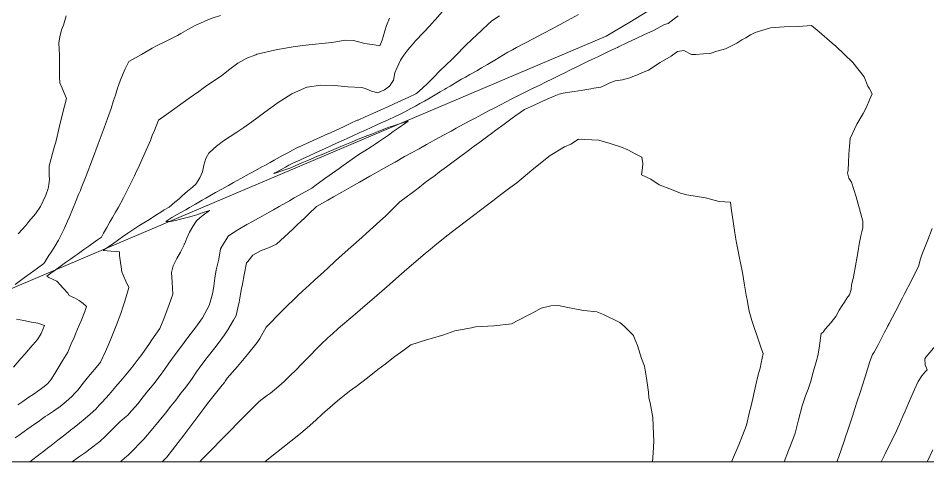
# Model space of a CAD drawing. Header units: inches. Extents: x 11351264 to 11356330, y 6702313 to 6706468.
# Drawn here: x 11352293.8 to 11352749, y 6702313.2 to 6702535 of the extents above; entities that cross this region are included whole.
import ezdxf

# ---------------------------------------------------------------- set-up
doc = ezdxf.new("R2010")
doc.units = ezdxf.units.IN
doc.header["$MEASUREMENT"] = 0
doc.layers.add('Shumate_Contours_clip1', color=7, linetype='Continuous', lineweight=0)
doc.layers.add('Shumate_Parcels_clip1', color=7, linetype='Continuous', lineweight=0)

msp = doc.modelspace()

# ---------------------------------------------------------------- linework, layer by layer
at = {"layer": 'Shumate_Contours_clip1'}
for points, elevation in [([(11352395.08, 6702536.47), (11352390.82, 6702535.02), (11352388.77, 6702534.23), (11352384.97, 6702532.62), (11352382.65, 6702531.53), (11352378.7, 6702529.41), (11352375.25, 6702527.43), (11352373.5, 6702526.42), (11352369.17, 6702524.24), (11352367.28, 6702523.24), (11352363.36, 6702521.31), (11352360.82, 6702519.98), (11352355.53, 6702516.95), (11352349.11, 6702513.41), (11352347.33, 6702509.68), (11352345.01, 6702504.29), (11352344.05, 6702501.41), (11352343.59, 6702500), (11352342.46, 6702496.59), (11352341.55, 6702493.89), (11352340.31, 6702489.9), (11352338.52, 6702484.85), (11352336.88, 6702480.29), (11352333.84, 6702472.26), (11352330.99, 6702464.5), (11352327.75, 6702456.23), (11352325.41, 6702450.02), (11352324.96, 6702448.92), (11352324.05, 6702446.92), (11352322.45, 6702443.02), (11352319.42, 6702435.64), (11352318.54, 6702433.47), (11352316.81, 6702429.63), (11352314.01, 6702423.97), (11352312.31, 6702421.24), (11352310.59, 6702418.53), (11352308.87, 6702415.84), (11352307.26, 6702413.32), (11352306.95, 6702412.9), (11352306.66, 6702412.37), (11352303.4, 6702410.01), (11352301.6, 6702408.7), (11352299.73, 6702407.35), (11352296.94, 6702405.34), (11352294.32, 6702403.44), (11352292.26, 6702401.94)], 1406), ([(11352506.08, 6702538.22), (11352502.64, 6702534.32), (11352500.54, 6702532), (11352500, 6702531.43), (11352496.61, 6702527.88), (11352492.68, 6702523.71), (11352490.96, 6702521.68), (11352488.83, 6702519.15), (11352486.82, 6702516.49), (11352485.13, 6702514.02), (11352483.56, 6702510.44), (11352482.38, 6702507.66), (11352481.57, 6702504.13), (11352479.71, 6702500.99), (11352478.36, 6702500), (11352477.18, 6702499.14), (11352473.75, 6702497.78), (11352470.64, 6702498.54), (11352468.26, 6702499.63), (11352467.03, 6702500), (11352465.62, 6702500.42), (11352458.84, 6702500.79), (11352452.08, 6702501.38), (11352445.27, 6702501.53), (11352438.36, 6702500.51), (11352438.34, 6702500.5), (11352438.32, 6702500.49), (11352438.26, 6702500.47), (11352437.18, 6702500), (11352430.79, 6702497.24), (11352427.1, 6702494.95), (11352423.88, 6702492.92), (11352422.09, 6702491.6), (11352417.32, 6702488.05), (11352413.27, 6702485.02), (11352410.78, 6702483.14), (11352406.7, 6702480.35), (11352403.29, 6702478.05), (11352399.91, 6702475.91), (11352396.52, 6702473.73), (11352393.01, 6702471.05), (11352389.53, 6702467.84), (11352389.22, 6702467.55), (11352389.18, 6702467.49), (11352387.67, 6702464.81), (11352386.76, 6702461.56), (11352386.05, 6702458.15), (11352384.8, 6702455.16), (11352382.78, 6702452), (11352381, 6702450.6), (11352378.58, 6702448.51), (11352375.9, 6702446.29), (11352374.35, 6702444.78), (11352372.23, 6702443.09), (11352369.29, 6702440.61), (11352366.87, 6702439.14), (11352366.4, 6702438.84), (11352365.69, 6702438.38), (11352362.21, 6702436.17), (11352359.45, 6702434.44), (11352356.73, 6702432.78), (11352354.26, 6702431.21), (11352351.67, 6702429.57), (11352348.67, 6702427.5), (11352346.09, 6702425.69), (11352344.16, 6702424.33), (11352340.96, 6702422.05), (11352338.21, 6702420.13), (11352336.38, 6702418.86), (11352338.4, 6702418.71), (11352340.42, 6702418.57), (11352343, 6702418.38), (11352344.47, 6702418.28), (11352344.59, 6702416.42), (11352345.05, 6702412.82), (11352345.37, 6702410.72), (11352345.76, 6702408.25), (11352346.55, 6702406.18), (11352347.62, 6702403.58), (11352349.24, 6702400.36), (11352348.21, 6702396.87), (11352347.09, 6702393.06), (11352346.4, 6702390.99), (11352345.13, 6702387.29), (11352343.03, 6702381.75), (11352340.33, 6702374.98), (11352339.17, 6702372.25), (11352337.51, 6702368.42), (11352334.98, 6702363), (11352332.2, 6702359.58), (11352329.91, 6702356.88), (11352327.71, 6702354.15), (11352326.37, 6702352.45), (11352323.62, 6702349.1), (11352322.22, 6702347.6), (11352320.61, 6702345.88), (11352317.88, 6702343.4), (11352315.74, 6702341.65), (11352313.95, 6702340.28), (11352313.82, 6702340.19), (11352311.49, 6702338.59), (11352308.43, 6702336.6), (11352307.32, 6702335.82), (11352305.91, 6702334.78), (11352303.74, 6702333.26), (11352302.01, 6702332.07), (11352300.29, 6702330.87), (11352298.15, 6702329.32), (11352294.24, 6702326.53), (11352292.27, 6702325.15)], 1402), ([(11352479.66, 6702535.11), (11352478.08, 6702531.33), (11352477.32, 6702528.77), (11352476.52, 6702525.71), (11352475.89, 6702524.03), (11352474.85, 6702521.24), (11352470.9, 6702521.89), (11352467.09, 6702522.47), (11352464.24, 6702523.25), (11352461.58, 6702523.89), (11352457.57, 6702524.03), (11352450.82, 6702522.82), (11352447.39, 6702522.61), (11352440.99, 6702521.96), (11352436.04, 6702521.41), (11352431.39, 6702520.75), (11352424.52, 6702519.58), (11352422.08, 6702519.08), (11352414.07, 6702517.16), (11352413.27, 6702516.99), (11352412.76, 6702516.77), (11352408.31, 6702514.98), (11352403.81, 6702512.61), (11352399.78, 6702509.52), (11352395.81, 6702506.36), (11352387.52, 6702500.86), (11352386.33, 6702500), (11352384.19, 6702498.45), (11352379.4, 6702495.12), (11352373.37, 6702490.64), (11352371.53, 6702489.37), (11352368.06, 6702486.94), (11352364.09, 6702484.09), (11352362.04, 6702478.84), (11352360.92, 6702476.3), (11352359.98, 6702473.93), (11352357.85, 6702469.05), (11352355.66, 6702464.2), (11352353.61, 6702459.77), (11352353.07, 6702458.55), (11352352.02, 6702456.25), (11352350.85, 6702453.84), (11352348.92, 6702449.86), (11352347.56, 6702447.26), (11352346.52, 6702445.2), (11352344.03, 6702440.58), (11352342.49, 6702438.12), (11352340.94, 6702435.35), (11352339.52, 6702432.83), (11352338.19, 6702430.45), (11352336.57, 6702427.49), (11352335.54, 6702425.59), (11352333.58, 6702424.19), (11352330.54, 6702422.03), (11352329.13, 6702421.04), (11352326.74, 6702419.37), (11352323.29, 6702416.89), (11352322.3, 6702416.18), (11352320.06, 6702414.6), (11352317.51, 6702412.79), (11352314.81, 6702410.85), (11352312.31, 6702409.03), (11352310.23, 6702407.51), (11352309.56, 6702407.01), (11352308.22, 6702406.03), (11352309.11, 6702405.38), (11352311.25, 6702404.35), (11352313.15, 6702403.62), (11352315.02, 6702401.6), (11352316.39, 6702400.06), (11352318.6, 6702397.52), (11352319.38, 6702396.36), (11352321.94, 6702395.15), (11352324.3, 6702393.9), (11352326.27, 6702392.37), (11352328.08, 6702390.83), (11352327.1, 6702388.36), (11352325.25, 6702383.7), (11352324.37, 6702381.57), (11352322.66, 6702377.53), (11352321.78, 6702375.4), (11352320.39, 6702372.18), (11352318.6, 6702368), (11352316.11, 6702363.97), (11352313.68, 6702359.9), (11352312.11, 6702357.3), (11352310.18, 6702354.12), (11352308.56, 6702352.23), (11352307.83, 6702351.63), (11352306.85, 6702350.9), (11352305.45, 6702349.86), (11352303.71, 6702348.6), (11352301.79, 6702347.27), (11352298.71, 6702345.15), (11352296.08, 6702343.39), (11352293.66, 6702341.72)], 1404), ([(11352317.76, 6702536.17), (11352316.53, 6702531.51), (11352315.49, 6702529.25), (11352314.68, 6702525.69), (11352314.16, 6702522.63), (11352314.5, 6702516.48), (11352314.49, 6702513.34), (11352314.48, 6702510.22), (11352314.51, 6702505.75), (11352314.6, 6702502.72), (11352315.75, 6702500), (11352317.93, 6702494.88), (11352316.95, 6702491.03), (11352316.17, 6702487.82), (11352314.48, 6702481.03), (11352312.57, 6702473.05), (11352312.05, 6702470.99), (11352309.35, 6702461.18), (11352309.34, 6702458.94), (11352309.25, 6702456.56), (11352309.41, 6702454.36), (11352309.19, 6702451.91), (11352308.83, 6702449.81), (11352307.66, 6702446.62), (11352304.93, 6702440.85), (11352302.52, 6702437.25), (11352299.22, 6702433.34), (11352297.58, 6702431.4), (11352293.76, 6702427.28)], 1408), ([(11352534.65, 6702536.22), (11352530.79, 6702533.7), (11352528.89, 6702531.92), (11352526.01, 6702529.28), (11352523.03, 6702526.45), (11352521.27, 6702524.81), (11352517.17, 6702520.92), (11352513.15, 6702516.71), (11352510.7, 6702514.28), (11352508.25, 6702511.86), (11352504.73, 6702508.54), (11352501.95, 6702505.74), (11352500.28, 6702504.03), (11352500, 6702503.75), (11352498.53, 6702502.27), (11352496.73, 6702500.52), (11352496.1, 6702500), (11352493.26, 6702497.63), (11352492.85, 6702497.19), (11352489.27, 6702495.5), (11352485.64, 6702493.83), (11352481.99, 6702492.16), (11352478.73, 6702490.69), (11352474.99, 6702489.01), (11352471.25, 6702487.32), (11352467.5, 6702485.64), (11352463.92, 6702484.02), (11352463.8, 6702484.03), (11352463.51, 6702484), (11352459.97, 6702482.3), (11352456.63, 6702480.7), (11352452.57, 6702478.89), (11352448.87, 6702477.23), (11352448.79, 6702477.19), (11352448.71, 6702477.16), (11352445.18, 6702475.58), (11352441.48, 6702473.92), (11352437.79, 6702472.27), (11352434.09, 6702470.61), (11352433.85, 6702470.5), (11352433.32, 6702470.23), (11352431.46, 6702469.22), (11352428.8, 6702467.77), (11352426.13, 6702466.32), (11352423.47, 6702464.86), (11352422, 6702464.05), (11352419.98, 6702462.95), (11352417.19, 6702461.42), (11352415.82, 6702460.67), (11352411.33, 6702458.2), (11352409.43, 6702457.15), (11352405.29, 6702454.88), (11352401.61, 6702452.85), (11352399.06, 6702451.43), (11352395.79, 6702449.62), (11352392.59, 6702447.83), (11352389.78, 6702446.29), (11352387.72, 6702445.1), (11352385.82, 6702444), (11352382.61, 6702442.07), (11352379.54, 6702440.32), (11352377.65, 6702439.25), (11352376.71, 6702438.71), (11352373.39, 6702436.87), (11352370.63, 6702435.35), (11352370.24, 6702435.11), (11352367.72, 6702433.44), (11352370.09, 6702433.39), (11352372.53, 6702433.92), (11352375.11, 6702434.57), (11352378.98, 6702435.58), (11352380.92, 6702436.09), (11352383.17, 6702436.78), (11352385.44, 6702437.5), (11352389.52, 6702438.84), (11352386.36, 6702436.47), (11352384.68, 6702435.13), (11352383.1, 6702433.77), (11352381.15, 6702430.93), (11352379.5, 6702428.04), (11352378.14, 6702425.09), (11352377.15, 6702422.34), (11352376.96, 6702422.13), (11352376.84, 6702421.69), (11352375.05, 6702418.04), (11352373.15, 6702414.94), (11352371.39, 6702411.17), (11352370.52, 6702407.87), (11352370.85, 6702402.99), (11352371.04, 6702399.96), (11352371.13, 6702396.96), (11352369.2, 6702391.33), (11352368.45, 6702389.2), (11352366.7, 6702384.77), (11352364.76, 6702379.89), (11352360.75, 6702374.17), (11352359.5, 6702372.42), (11352355.61, 6702366.9), (11352353.82, 6702364.47), (11352351.81, 6702361.79), (11352349.99, 6702359.54), (11352348.49, 6702357.72), (11352346.03, 6702354.74), (11352342.75, 6702350.8), (11352339.39, 6702346.88), (11352335.87, 6702343.02), (11352334.37, 6702341.47), (11352332.6, 6702339.56), (11352329.87, 6702337.05), (11352327.3, 6702334.84), (11352324.53, 6702332.61), (11352321.77, 6702330.37), (11352320.05, 6702328.96), (11352319.66, 6702328.72), (11352316.45, 6702326.23), (11352313.62, 6702323.98), (11352312.06, 6702322.77), (11352310.34, 6702321.44), (11352308.46, 6702320.01), (11352306.59, 6702318.58), (11352304.74, 6702317.15), (11352303.97, 6702316.53), (11352300.51, 6702313.87), (11352299.65, 6702313.21)], 1400), ([(11352574.23, 6702536.97), (11352568.72, 6702533.95), (11352564.7, 6702531.75), (11352560.68, 6702529.56), (11352559.43, 6702528.9), (11352558.14, 6702528.23), (11352556.27, 6702527.28), (11352551.52, 6702524.74), (11352547.39, 6702522.55), (11352543.24, 6702520.38), (11352541.19, 6702519.3), (11352538.91, 6702518.06), (11352532.29, 6702514.06), (11352528.64, 6702511.85), (11352525.76, 6702510.17), (11352523.33, 6702508.71), (11352519.81, 6702506.88), (11352517.68, 6702505.63), (11352515.69, 6702504.48), (11352512.72, 6702502.73), (11352509.95, 6702501.09), (11352508.09, 6702500), (11352507.28, 6702499.53), (11352504.94, 6702498.17), (11352500.8, 6702495.69), (11352500, 6702495.24), (11352497.14, 6702493.62), (11352494.89, 6702492.35), (11352492.64, 6702491.1), (11352490.39, 6702489.84), (11352487.38, 6702488.14), (11352485.01, 6702487.01), (11352482.54, 6702485.89), (11352479.02, 6702484.29), (11352475.49, 6702482.69), (11352473.01, 6702481.56), (11352470.82, 6702480.57), (11352467.31, 6702478.96), (11352464.79, 6702477.81), (11352461.26, 6702476.21), (11352458.71, 6702475.04), (11352456.68, 6702474.12), (11352453.16, 6702472.52), (11352450.57, 6702471.34), (11352447.05, 6702469.73), (11352444.43, 6702468.54), (11352442.54, 6702467.68), (11352439.04, 6702466.08), (11352436.38, 6702464.86), (11352434.75, 6702464.08), (11352431.31, 6702462.48), (11352429.34, 6702461.56), (11352427.57, 6702460.58), (11352425.8, 6702459.6), (11352422.39, 6702457.71), (11352422.29, 6702457.65), (11352422.25, 6702457.63), (11352421.8, 6702457.38), (11352422.29, 6702457.54), (11352422.47, 6702457.6), (11352426.32, 6702458.9), (11352428.3, 6702459.57), (11352430.28, 6702460.25), (11352432.35, 6702461.17), (11352435.83, 6702462.69), (11352438.3, 6702463.7), (11352440.35, 6702464.59), (11352443.64, 6702466.01), (11352446.8, 6702467.26), (11352448.67, 6702468.06), (11352451.82, 6702469.41), (11352456.49, 6702471.43), (11352460.61, 6702473.09), (11352462.46, 6702473.87), (11352464.8, 6702474.85), (11352467.47, 6702475.89), (11352470.56, 6702477.07), (11352473.93, 6702478.44), (11352476.82, 6702479.63), (11352479.27, 6702480.49), (11352481.57, 6702481.27), (11352485.07, 6702482.41), (11352486.12, 6702482.79), (11352489.05, 6702483.63), (11352486.63, 6702481.88), (11352485.7, 6702481.25), (11352483.96, 6702480.01), (11352481.51, 6702478.3), (11352479.06, 6702476.6), (11352476.6, 6702474.9), (11352474.14, 6702473.22), (11352472.48, 6702472.09), (11352470.39, 6702470.67), (11352467.22, 6702468.66), (11352464.86, 6702467.19), (11352462.19, 6702465.42), (11352459.76, 6702463.78), (11352456.44, 6702461.4), (11352454.4, 6702459.93), (11352449.46, 6702456.37), (11352447.35, 6702454.86), (11352446.02, 6702453.9), (11352443.01, 6702451.71), (11352440.71, 6702450.03), (11352435.89, 6702447.35), (11352432, 6702445.17), (11352429.51, 6702443.75), (11352424.47, 6702440.92), (11352421.6, 6702439.29), (11352419.41, 6702438.05), (11352415.92, 6702436.07), (11352414.08, 6702435.03), (11352411.48, 6702433.58), (11352408.32, 6702431.87), (11352403.74, 6702429.17), (11352399.09, 6702426.26), (11352397.14, 6702422.96), (11352395.1, 6702419.71), (11352394.24, 6702414.46), (11352392.95, 6702409.13), (11352392.16, 6702404.97), (11352391.68, 6702401.05), (11352391.24, 6702397.95), (11352390.23, 6702394.22), (11352389.43, 6702391.39), (11352386.06, 6702385.22), (11352382.65, 6702380.49), (11352379.23, 6702376), (11352374.52, 6702369.76), (11352372.38, 6702366.87), (11352369.24, 6702362.54), (11352367.03, 6702359.38), (11352364.84, 6702356.39), (11352361.64, 6702352.19), (11352360, 6702350.15), (11352358.25, 6702347.98), (11352355.26, 6702344.23), (11352353.79, 6702342.42), (11352352.15, 6702340.49), (11352350.53, 6702338.65), (11352348.63, 6702336.53), (11352347.07, 6702335.13), (11352344.6, 6702333.12), (11352342.13, 6702330.62), (11352340.58, 6702329.06), (11352337.43, 6702326.02), (11352334.6, 6702323.35), (11352329.84, 6702319.67), (11352327.44, 6702317.86), (11352324.02, 6702315.46), (11352320.82, 6702313.21)], 1398), ([(11352624.05, 6702536.22), (11352622.07, 6702534.71), (11352619.04, 6702532.39), (11352617.27, 6702531.93), (11352611.37, 6702528.73), (11352607.27, 6702526.86), (11352603.17, 6702524.95), (11352598.42, 6702522.72), (11352594.31, 6702520.76), (11352593.68, 6702520.46), (11352592.88, 6702520.07), (11352588.94, 6702518.2), (11352585.89, 6702516.75), (11352584.2, 6702515.95), (11352582.01, 6702514.91), (11352579.47, 6702513.69), (11352578.36, 6702513.16), (11352573.43, 6702510.73), (11352570.2, 6702509.14), (11352566.98, 6702507.55), (11352565.27, 6702506.72), (11352561.23, 6702504.73), (11352558.05, 6702503.17), (11352554.88, 6702501.61), (11352551.53, 6702500), (11352550.49, 6702499.5), (11352546.59, 6702497.57), (11352543.51, 6702496.05), (11352540.47, 6702494.53), (11352535.57, 6702491.92), (11352531.97, 6702490.07), (11352529.49, 6702488.81), (11352526.18, 6702487.11), (11352522.45, 6702485.13), (11352520.57, 6702484.13), (11352517.09, 6702482.27), (11352513.04, 6702480.04), (11352510.44, 6702478.59), (11352506.67, 6702476.55), (11352502.25, 6702474.14), (11352500, 6702472.89), (11352498.2, 6702471.89), (11352494.44, 6702469.78), (11352490.7, 6702467.73), (11352487.2, 6702465.8), (11352482.46, 6702463.12), (11352478.14, 6702460.67), (11352475.45, 6702459.2), (11352471.91, 6702457.24), (11352469.88, 6702456.1), (11352467.78, 6702454.92), (11352464.57, 6702453.11), (11352459.24, 6702450.09), (11352455.73, 6702448.11), (11352451.54, 6702445.71), (11352448.75, 6702444.1), (11352443.18, 6702440.89), (11352439.18, 6702437.07), (11352437.36, 6702435.35), (11352435.16, 6702433.28), (11352433.66, 6702431.86), (11352431.29, 6702429.6), (11352427.12, 6702425.72), (11352423.05, 6702422.05), (11352419.13, 6702420.22), (11352415.04, 6702418.77), (11352411.26, 6702416.61), (11352408.72, 6702413.36), (11352408.1, 6702412.71), (11352406.89, 6702406.63), (11352406.01, 6702402.02), (11352405.59, 6702399.88), (11352405.03, 6702397.07), (11352404.46, 6702393.06), (11352403.76, 6702390.22), (11352402.95, 6702386.38), (11352401.54, 6702383.99), (11352398.81, 6702379.21), (11352397.01, 6702376.78), (11352393.87, 6702372.33), (11352392.2, 6702370.24), (11352388.35, 6702365.33), (11352385.28, 6702361.26), (11352382.98, 6702358.13), (11352380.88, 6702354.93), (11352379.19, 6702352.51), (11352377.05, 6702349.76), (11352375.29, 6702347.5), (11352372.67, 6702344.11), (11352370.23, 6702340.96), (11352367.48, 6702337.54), (11352361.19, 6702329.9), (11352356.63, 6702324.53), (11352354.27, 6702322.01), (11352352, 6702319.63), (11352348.85, 6702316.58), (11352347.24, 6702315.23), (11352345.27, 6702313.61), (11352344.75, 6702313.21)], 1396), ([(11352677.24, 6702313.21), (11352679.36, 6702318.81), (11352681.43, 6702324.36), (11352682.6, 6702327.5), (11352684.38, 6702334.2), (11352686.19, 6702341.12), (11352687.89, 6702346.13), (11352689.11, 6702349.51), (11352690.48, 6702353.59), (11352691.75, 6702358), (11352693.17, 6702363.22), (11352693.96, 6702366.25), (11352694.67, 6702370.08), (11352695.04, 6702372.58), (11352695.38, 6702375.05), (11352695.69, 6702377.3), (11352696.64, 6702378.11), (11352697.76, 6702379.58), (11352700.31, 6702382.46), (11352702.96, 6702385.84), (11352704.72, 6702389), (11352706.19, 6702391.32), (11352707.28, 6702393.12), (11352708.58, 6702395.09), (11352709.83, 6702396.71), (11352710.61, 6702399.37), (11352710.91, 6702401.65), (11352711.7, 6702404.94), (11352712.37, 6702408.44), (11352712.49, 6702409.3), (11352712.81, 6702411.2), (11352713.64, 6702415.87), (11352714.33, 6702419.79), (11352714.54, 6702421.05), (11352715.02, 6702423.65), (11352715.58, 6702426.24), (11352716.03, 6702428.24), (11352716.54, 6702430.44), (11352716.47, 6702433.5), (11352714.91, 6702439.63), (11352714.19, 6702441.98), (11352713.13, 6702445.73), (11352710.84, 6702453.04), (11352709.46, 6702455.04), (11352708.86, 6702457.64), (11352709.16, 6702458.96), (11352709.42, 6702462.97), (11352709.55, 6702467.05), (11352709.85, 6702471.01), (11352710.16, 6702474.96), (11352713.55, 6702482.07), (11352716.7, 6702487.41), (11352718.34, 6702490.57), (11352719.95, 6702494.21), (11352721.28, 6702497.29), (11352719.67, 6702500), (11352719.04, 6702501.05), (11352717.2, 6702505.79), (11352711.58, 6702512.92), (11352703.09, 6702521.13), (11352701.19, 6702522.62), (11352694.68, 6702528.28), (11352690.79, 6702531.33), (11352684.27, 6702530.96), (11352677.11, 6702530.77), (11352670.29, 6702530.24), (11352662.6, 6702527.96), (11352660.33, 6702526.65), (11352658.04, 6702525.3), (11352656.05, 6702524.18), (11352653.5, 6702522.51), (11352650.54, 6702520.98), (11352647.78, 6702519.77), (11352643.44, 6702518.59), (11352640.1, 6702517.44), (11352636.8, 6702517.23), (11352633.03, 6702516.89), (11352630.73, 6702516.89), (11352626.88, 6702518.88), (11352623.76, 6702518.35), (11352620.64, 6702516.06), (11352615.16, 6702512.93), (11352609.27, 6702509.06), (11352606.22, 6702507.89), (11352603.69, 6702506.77), (11352602.19, 6702506.24), (11352599.86, 6702505.25), (11352596.26, 6702504.27), (11352592.55, 6702503.76), (11352589.56, 6702502.54), (11352587.65, 6702501.55), (11352585.38, 6702500.61), (11352581.95, 6702500), (11352580.34, 6702499.71), (11352576.32, 6702499.13), (11352574.18, 6702498.73), (11352572.03, 6702498.31), (11352568.58, 6702497.86), (11352566.5, 6702497.6), (11352564.53, 6702497.11), (11352562.07, 6702496.01), (11352559.71, 6702495.02), (11352557.07, 6702493.82), (11352554.92, 6702492.88), (11352552.12, 6702491.62), (11352550.15, 6702490.7), (11352547.24, 6702489.39), (11352542.85, 6702486.35), (11352541.05, 6702485.05), (11352536.99, 6702482.04), (11352532.93, 6702479.02), (11352530.76, 6702477.42), (11352528.87, 6702476.02), (11352524.8, 6702473.04), (11352522, 6702470.99), (11352518.44, 6702468.39), (11352514.69, 6702465.6), (11352510.82, 6702462.73), (11352508.17, 6702460.77), (11352504.67, 6702458.16), (11352501.75, 6702455.96), (11352500, 6702454.65), (11352497.57, 6702452.82), (11352494.63, 6702450.55), (11352492.43, 6702448.89), (11352490.46, 6702447.37), (11352488.64, 6702446.01), (11352484.86, 6702443.13), (11352481.2, 6702439.57), (11352477.78, 6702436.28), (11352473.08, 6702432.02), (11352468.02, 6702427.44), (11352465.81, 6702425.45), (11352460.36, 6702420.55), (11352456.02, 6702416.66), (11352452.69, 6702413.65), (11352448.54, 6702409.91), (11352445.04, 6702406.75), (11352442.24, 6702404.23), (11352439.47, 6702401.61), (11352437.9, 6702400.16), (11352433.95, 6702396.5), (11352431.25, 6702393.89), (11352428.56, 6702391.31), (11352424.47, 6702387.22), (11352419.36, 6702382.1), (11352418.07, 6702380.78), (11352417.91, 6702380.53), (11352414.8, 6702374.91), (11352413.47, 6702372.93), (11352408.49, 6702366.79), (11352403.52, 6702360.91), (11352398.48, 6702354.95), (11352397.41, 6702353.5), (11352396.98, 6702352.85), (11352395.97, 6702351.52), (11352388.54, 6702342.3), (11352387.14, 6702340.54), (11352383.65, 6702335.81), (11352378.25, 6702328.45), (11352376.67, 6702326.45), (11352368.16, 6702315.55), (11352365.89, 6702313.21)], 1394), ([(11352650.85, 6702313.21), (11352654.54, 6702321.7), (11352656.31, 6702326.3), (11352658.28, 6702331.46), (11352659.89, 6702338.19), (11352660.45, 6702340.6), (11352661.47, 6702344.93), (11352662.32, 6702348.64), (11352663.06, 6702351.67), (11352664.19, 6702356.68), (11352665.1, 6702359.95), (11352665.7, 6702362.75), (11352666.14, 6702364.98), (11352666.6, 6702367.32), (11352665.87, 6702369.51), (11352663.87, 6702375.52), (11352662.19, 6702380.37), (11352660.97, 6702383.93), (11352659.59, 6702388.53), (11352658.94, 6702392.13), (11352658.57, 6702394.44), (11352658.34, 6702395.76), (11352658.18, 6702396.58), (11352657.37, 6702401.49), (11352656.87, 6702404.66), (11352656.35, 6702407.84), (11352655.46, 6702411.88), (11352654.72, 6702415.8), (11352654.1, 6702418.58), (11352653.21, 6702423.47), (11352652.73, 6702425.53), (11352651.8, 6702432.17), (11352650.71, 6702439.99), (11352650.25, 6702443.01), (11352644.59, 6702443.41), (11352637.78, 6702445.28), (11352628.38, 6702446.78), (11352625.32, 6702447.62), (11352620.8, 6702449.36), (11352614.55, 6702451.65), (11352610.39, 6702454.52), (11352605.73, 6702456.7), (11352606.27, 6702460.18), (11352606.42, 6702462.33), (11352606, 6702465.61), (11352602.96, 6702467.1), (11352598.85, 6702469.29), (11352595.7, 6702470.49), (11352590.09, 6702472.45), (11352584.34, 6702473.97), (11352577.45, 6702474.36), (11352574.25, 6702474.48), (11352570.39, 6702472.04), (11352567.23, 6702470.73), (11352560.13, 6702466.46), (11352555.21, 6702462.57), (11352550.94, 6702459.04), (11352548.75, 6702457.22), (11352543.39, 6702452.76), (11352539.88, 6702450.19), (11352535.89, 6702447.22), (11352533.66, 6702445.52), (11352531.31, 6702443.72), (11352528.72, 6702441.71), (11352521.62, 6702436.33), (11352514.07, 6702430.6), (11352508.36, 6702426.17), (11352502.35, 6702421.35), (11352500, 6702419.4), (11352497.51, 6702417.34), (11352488.34, 6702409.47), (11352484.27, 6702405.96), (11352479.62, 6702401.87), (11352470.88, 6702394.28), (11352467.52, 6702391.41), (11352462.47, 6702387.1), (11352453.96, 6702379.82), (11352451.04, 6702377.27), (11352448.73, 6702375.14), (11352445.34, 6702371.93), (11352443.52, 6702370.08), (11352439.42, 6702365.87), (11352435.19, 6702361.64), (11352433.2, 6702359.57), (11352429.63, 6702356), (11352427.06, 6702353.5), (11352425.45, 6702351.99), (11352422.1, 6702349.16), (11352420.08, 6702347.53), (11352418.16, 6702346.13), (11352414.38, 6702343.3), (11352403.29, 6702332.12), (11352400.53, 6702329.35), (11352385.72, 6702314.35), (11352384.74, 6702313.21)], 1392), ([(11352703.51, 6702313.21), (11352704.27, 6702315.32), (11352707.23, 6702323.48), (11352707.89, 6702325.76), (11352708.87, 6702328.51), (11352710.03, 6702332.02), (11352711.31, 6702336.01), (11352712.59, 6702339.91), (11352713.74, 6702343.53), (11352715.14, 6702347.8), (11352716.16, 6702351.07), (11352717.68, 6702355.69), (11352718.94, 6702359.58), (11352720.1, 6702363.38), (11352721.29, 6702366.82), (11352722.24, 6702368.11), (11352723.97, 6702371.4), (11352725.69, 6702374.69), (11352727.41, 6702377.97), (11352728.81, 6702380.65), (11352729.08, 6702381.14), (11352729.22, 6702381.39), (11352729.29, 6702381.55), (11352729.77, 6702382.43), (11352732.99, 6702388.65), (11352736.39, 6702395.18), (11352737.45, 6702397.18), (11352740.96, 6702403.85), (11352744.6, 6702411.39), (11352745.3, 6702414.22), (11352746.01, 6702416.78), (11352749.02, 6702424.2), (11352751.31, 6702429.91)], 1396), ([(11352611.22, 6702313.21), (11352611.52, 6702317.71), (11352612.01, 6702323.58), (11352611.81, 6702327.03), (11352611.49, 6702335.3), (11352610.08, 6702342.75), (11352609.39, 6702345.19), (11352609.26, 6702348.01), (11352608.24, 6702355.04), (11352607.21, 6702361.04), (11352605.83, 6702364.94), (11352603.82, 6702371.39), (11352602.09, 6702375.43), (11352601.7, 6702376.37), (11352597.08, 6702380.96), (11352594.97, 6702382.95), (11352586.68, 6702386.9), (11352583.35, 6702388.19), (11352576.98, 6702388.82), (11352574.02, 6702389.4), (11352568.95, 6702390.45), (11352564.28, 6702391.29), (11352560.44, 6702391.18), (11352555.55, 6702390.01), (11352551.42, 6702387.72), (11352548.1, 6702386.1), (11352540.67, 6702382.16), (11352531.81, 6702381.14), (11352522.7, 6702380.63), (11352520.67, 6702380.27), (11352512.29, 6702378.72), (11352506.86, 6702376.69), (11352500, 6702374.69), (11352498.11, 6702374.13), (11352490.3, 6702371.63), (11352486.29, 6702368.65), (11352482.3, 6702365.9), (11352477.42, 6702361.98), (11352473.82, 6702359.32), (11352468.58, 6702355.24), (11352462.91, 6702350.87), (11352459.69, 6702348.6), (11352453.64, 6702343.76), (11352451.04, 6702341.55), (11352445.91, 6702337.04), (11352442.7, 6702333.99), (11352438.36, 6702330.27), (11352434.2, 6702326.68), (11352430.2, 6702323.47), (11352419.11, 6702314.72), (11352417.24, 6702313.21)], 1390), ([(11352293, 6702384.47), (11352296.67, 6702383.81), (11352300.46, 6702383.11), (11352303.64, 6702382.52), (11352306.93, 6702381.29), (11352305.35, 6702377.39), (11352303.42, 6702374.45), (11352301.06, 6702371.73), (11352298.79, 6702369.08), (11352297.25, 6702367.23), (11352295.15, 6702364.79), (11352291.54, 6702360.48)], 1406), ([(11352725.76, 6702313.21), (11352726.08, 6702313.86), (11352727.56, 6702316.87), (11352729.28, 6702320.32), (11352732.55, 6702326.94), (11352734.85, 6702331.99), (11352736.63, 6702336.02), (11352737.7, 6702338.5), (11352739.36, 6702342.46), (11352740.98, 6702346.35), (11352742.32, 6702349.35), (11352744.18, 6702353.42), (11352746.08, 6702356.18), (11352747.8, 6702358.16), (11352748.73, 6702359.16), (11352747.8, 6702361.77), (11352747.5, 6702364.75), (11352748.08, 6702365.46), (11352753.96, 6702372.42)], 1398), ([(11352748.7, 6702313.21), (11352751.56, 6702319.12)], 1400)]:
    msp.add_lwpolyline(points, dxfattribs=dict(at, elevation=elevation))
at = {"layer": 'Shumate_Parcels_clip1'}
for points in [[(11352760.42, 6702698.05), (11352746.81, 6702680.61), (11352705, 6702627), (11352699, 6702618.5), (11352690, 6702608), (11352687.11, 6702605.11), (11352683.49, 6702601.49), (11352675, 6702593), (11352670.84, 6702588.61), (11352666, 6702583.5), (11352656, 6702574), (11352650.09, 6702569.01), (11352646.46, 6702565.95), (11352640, 6702560.5), (11352629, 6702552), (11352622.43, 6702547.22), (11352618, 6702544), (11352600, 6702533), (11352588, 6702526), (11352397.44, 6702445.22), (11352086.03, 6702313.21), (11351264.41, 6702313.21), (11351264.41, 6703163.44)], [(11352869.37, 6702313.21), (11352086.03, 6702313.21), (11352397.44, 6702445.22), (11352588, 6702526), (11352600, 6702533), (11352618, 6702544), (11352622.43, 6702547.22), (11352629, 6702552), (11352640, 6702560.5), (11352646.46, 6702565.95), (11352650.09, 6702569.01), (11352656, 6702574), (11352666, 6702583.5), (11352670.84, 6702588.61), (11352675, 6702593), (11352683.49, 6702601.49), (11352687.11, 6702605.11), (11352690, 6702608), (11352699, 6702618.5), (11352705, 6702627), (11352746.81, 6702680.61), (11352760.42, 6702698.05)]]:
    msp.add_lwpolyline(points, dxfattribs=at)

doc.saveas('drawing.dxf')
